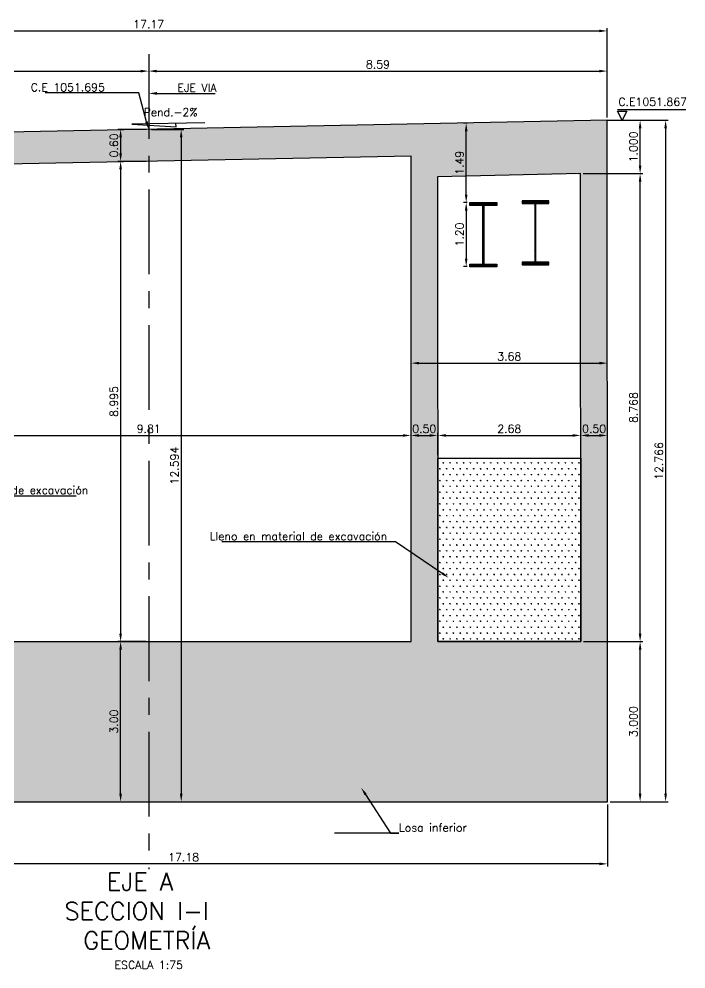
# Model space of a CAD drawing. Header units: metres. Extents: x 1080594 to 1081411, y 976871 to 977162.
# Drawn here: x 1080788.73 to 1080801.22, y 977059.23 to 977077.03 of the extents above; entities that cross this region are included whole.
import ezdxf
from ezdxf import colors
from ezdxf.entities.mleader import LeaderData, LeaderLine
from ezdxf.math import Vec2, Vec3

# ---------------------------------------------------------------- set-up
doc = ezdxf.new("R2010")
doc.units = ezdxf.units.M
doc.header["$LTSCALE"] = 25.4
doc.linetypes.add('CENTER', pattern=[2, 1.25, -0.25, 0.25, -0.25])
for name, color, linetype in [('CONTRAPESO', 3, 'Continuous'), ('DIMCONTRAPESO', 1, 'Continuous'), ('EJE VIA', 10, 'CENTER'), ('PERFIL MET', 37, 'Continuous'), ('REGL175', 7, 'Continuous'), ('SOLIDOS', 9, 'Continuous')]:
    doc.layers.add(name, color=color, linetype=linetype)
for name, color, linetype, lineweight in [('COTA', 1, 'Continuous', 30), ('COTACIM', 20, 'Continuous', 5), ('SOLIDOREFCONT', 254, 'Continuous', 5)]:
    doc.layers.add(name, color=color, linetype=linetype, lineweight=lineweight)
doc.styles.add('romans', font='romans.shx')
doc.dimstyles.new('Copy 75', dxfattribs={"dimtxt": 0.15, "dimasz": 0.15, "dimexe": 0.05, "dimexo": 0.05, "dimgap": 0.05, "dimtad": 1, "dimzin": 0, "dimdsep": 46, "dimtxsty": 'romans', "dimcen": 0.002, "dimclrd": 1, "dimclre": 1, "dimclrt": 3, "dimadec": 4, "dimazin": 0, "dimtfac": 1, "dimtofl": 0, "dimtmove": 1, "dimatfit": 3, "dimfxl": 1, "dimtolj": 1, "dimtzin": 0, "dimarcsym": 1})

# ---------------------------------------------------------------- blocks, each defined once
blk = doc.blocks.new('*D1014')
at = {"layer": 'COTA', "color": 1, "lineweight": -2, "transparency": 16777216}
for p, q in [((1080791.109888687, 977074.9603397684), (1080790.584411121, 977074.9603397684)), ((1080790.634411121, 977074.8103397684), (1080790.634411121, 977074.5120039489)), ((1080791.109890541, 977074.3620039489), (1080790.584411121, 977074.3620039489))]:
    blk.add_line(p, q, dxfattribs=at)
at = {"layer": 'COTA', "color": 1, "transparency": 16777216}
for points in [[(1080790.609411122, 977074.8103397684), (1080790.659411121, 977074.8103397684), (1080790.634411121, 977074.9603397684)], [(1080790.609411122, 977074.5120039489), (1080790.659411121, 977074.5120039489), (1080790.634411121, 977074.3620039489)]]:
    blk.add_solid(points, dxfattribs=at)
at = {"layer": 'Defpoints', "color": 0, "transparency": 16777216}
for p in [(1080791.159888687, 977074.9603397684), (1080790.634411121, 977074.3620039489), (1080791.159890541, 977074.3620039489)]:
    blk.add_point(p, dxfattribs=at)
at = {"layer": 'COTA', "color": 3, "transparency": 16777216, "insert": (1080790.509411121, 977074.6611718587), "char_height": 0.15, "attachment_point": 5, "rotation": 90, "style": 'romans'}
blk.add_mtext('\\A1;0.60', dxfattribs=at)
blk = doc.blocks.new('*D569')
at = {"layer": 'COTA', "color": 1, "lineweight": -2, "transparency": 16777216}
for p, q in [((1080782.573345158, 977074.8403397719), (1080782.573345158, 977076.8566790834)), ((1080782.723345158, 977076.8066790834), (1080799.596435925, 977076.8066790834)), ((1080799.746435924, 977075.1838015871), (1080799.746435924, 977076.8566790834))]:
    blk.add_line(p, q, dxfattribs=at)
at = {"layer": 'COTA', "color": 1, "transparency": 16777216}
for points in [[(1080782.723345158, 977076.8316790834), (1080782.723345158, 977076.7816790834), (1080782.573345158, 977076.8066790834)], [(1080799.596435925, 977076.8316790834), (1080799.596435925, 977076.7816790834), (1080799.746435924, 977076.8066790834)]]:
    blk.add_solid(points, dxfattribs=at)
at = {"layer": 'Defpoints', "color": 0, "transparency": 16777216}
for p in [(1080799.746435924, 977076.8066790834), (1080799.746435924, 977075.133801587), (1080782.573345158, 977074.7903397719)]:
    blk.add_point(p, dxfattribs=at)
at = {"layer": 'COTA', "color": 3, "transparency": 16777216, "insert": (1080791.159890541, 977076.9316790834), "char_height": 0.15, "attachment_point": 5, "style": 'romans'}
blk.add_mtext('\\A1;17.17', dxfattribs=at)
blk = doc.blocks.new('*D575')
at = {"layer": 'COTA', "color": 1, "lineweight": -2, "transparency": 16777216}
for p, q in [((1080786.2500225, 977069.1772398548), (1080786.2500225, 977069.1771155711)), ((1080786.400022499, 977069.2271155711), (1080795.919999164, 977069.2271155711))]:
    blk.add_line(p, q, dxfattribs=at)
at = {"layer": 'COTA', "color": 1, "transparency": 16777216}
for points in [[(1080786.400022499, 977069.2521155712), (1080786.400022499, 977069.2021155711), (1080786.2500225, 977069.2271155711)], [(1080795.919999164, 977069.2521155712), (1080795.919999164, 977069.2021155711), (1080796.069999164, 977069.2271155711)]]:
    blk.add_solid(points, dxfattribs=at)
at = {"layer": 'Defpoints', "color": 0, "transparency": 16777216}
for p in [(1080786.2500225, 977069.2272398549), (1080796.069999164, 977069.2271155711), (1080796.069999164, 977069.2271155711)]:
    blk.add_point(p, dxfattribs=at)
at = {"layer": 'COTA', "color": 3, "transparency": 16777216, "insert": (1080791.160010832, 977069.3521155711), "char_height": 0.15, "attachment_point": 5, "style": 'romans'}
blk.add_mtext('\\A1;9.81', dxfattribs=at)
blk = doc.blocks.new('*D576')
at = {"layer": 'COTA', "color": 1, "lineweight": -2, "transparency": 16777216}
blk.add_line((1080796.219999164, 977069.2271155711), (1080796.420020978, 977069.2271155711), dxfattribs=at)
at = {"layer": 'COTA', "color": 1, "transparency": 16777216}
for points in [[(1080796.219999164, 977069.2521155712), (1080796.219999164, 977069.2021155711), (1080796.069999164, 977069.2271155711)], [(1080796.420020978, 977069.2521155712), (1080796.420020978, 977069.2021155711), (1080796.570020978, 977069.2271155711)]]:
    blk.add_solid(points, dxfattribs=at)
at = {"layer": 'Defpoints', "color": 0, "transparency": 16777216}
for p in [(1080796.069999164, 977069.2271155711), (1080796.570020978, 977069.2271155711), (1080796.570020978, 977069.2271155711)]:
    blk.add_point(p, dxfattribs=at)
at = {"layer": 'COTA', "color": 3, "transparency": 16777216, "insert": (1080796.320010071, 977069.3521155711), "char_height": 0.15, "attachment_point": 5, "style": 'romans'}
blk.add_mtext('\\A1;0.50', dxfattribs=at)
blk = doc.blocks.new('*D577')
at = {"layer": 'COTA', "color": 1, "lineweight": -2, "transparency": 16777216}
for p, q in [((1080796.574342303, 977068.8562600595), (1080796.574342303, 977069.2778357918)), ((1080796.724342303, 977069.2278357918), (1080799.100572656, 977069.2278357918))]:
    blk.add_line(p, q, dxfattribs=at)
at = {"layer": 'COTA', "color": 1, "transparency": 16777216}
for points in [[(1080796.724342303, 977069.2528357918), (1080796.724342303, 977069.2028357917), (1080796.574342303, 977069.2278357918)], [(1080799.100572656, 977069.2528357918), (1080799.100572656, 977069.2028357917), (1080799.250572656, 977069.2278357918)]]:
    blk.add_solid(points, dxfattribs=at)
at = {"layer": 'Defpoints', "color": 0, "transparency": 16777216}
for p in [(1080799.250572656, 977069.2278357918), (1080799.250572656, 977069.2278357918), (1080796.574342303, 977068.8062600595)]:
    blk.add_point(p, dxfattribs=at)
at = {"layer": 'COTA', "color": 3, "transparency": 16777216, "insert": (1080797.912457479, 977069.3528357918), "char_height": 0.15, "attachment_point": 5, "style": 'romans'}
blk.add_mtext('\\A1;2.68', dxfattribs=at)
blk = doc.blocks.new('*D578')
at = {"layer": 'COTA', "color": 1, "lineweight": -2, "transparency": 16777216}
for p, q in [((1080799.250572656, 977068.8565059992), (1080799.250572656, 977069.2778357918)), ((1080799.400572655, 977069.2278357918), (1080799.598053686, 977069.2278357918))]:
    blk.add_line(p, q, dxfattribs=at)
at = {"layer": 'COTA', "color": 1, "transparency": 16777216}
for points in [[(1080799.400572655, 977069.2528357918), (1080799.400572655, 977069.2028357917), (1080799.250572656, 977069.2278357918)], [(1080799.598053686, 977069.2528357918), (1080799.598053686, 977069.2028357917), (1080799.748053686, 977069.2278357918)]]:
    blk.add_solid(points, dxfattribs=at)
at = {"layer": 'Defpoints', "color": 0, "transparency": 16777216}
for p in [(1080799.748053686, 977069.2278357918), (1080799.748053686, 977069.2278357918), (1080799.250572656, 977068.8065059992)]:
    blk.add_point(p, dxfattribs=at)
at = {"layer": 'COTA', "color": 3, "transparency": 16777216, "insert": (1080799.500583563, 977069.3528357918), "char_height": 0.15, "attachment_point": 5, "style": 'romans'}
blk.add_mtext('\\A1;0.50', dxfattribs=at)
blk = doc.blocks.new('*D1015')
at = {"layer": 'COTA', "color": 1, "lineweight": -2, "transparency": 16777216}
for p, q in [((1080782.569888686, 977062.3163397685), (1080782.569888686, 977061.1509218523)), ((1080799.749888686, 977062.3163397685), (1080799.749888686, 977061.1509218523)), ((1080799.599888686, 977061.2009218524), (1080782.719888686, 977061.2009218524))]:
    blk.add_line(p, q, dxfattribs=at)
at = {"layer": 'COTA', "color": 1, "transparency": 16777216}
for points in [[(1080782.719888686, 977061.2259218524), (1080782.719888686, 977061.1759218524), (1080782.569888686, 977061.2009218524)], [(1080799.599888686, 977061.2259218524), (1080799.599888686, 977061.1759218524), (1080799.749888686, 977061.2009218524)]]:
    blk.add_solid(points, dxfattribs=at)
at = {"layer": 'Defpoints', "color": 0, "transparency": 16777216}
for p in [(1080782.569888686, 977062.3663397685), (1080799.749888686, 977062.3663397685), (1080782.569888686, 977061.2009218524)]:
    blk.add_point(p, dxfattribs=at)
at = {"layer": 'COTA', "color": 3, "transparency": 16777216, "insert": (1080791.814786171, 977061.3259218524), "char_height": 0.15, "attachment_point": 5, "style": 'romans'}
blk.add_mtext('\\A1;17.18', dxfattribs=at)
blk = doc.blocks.new('*D601')
at = {"layer": 'Defpoints', "color": 0, "transparency": 16777216}
for p in [(1080791.159890541, 977076.0540678131), (1080791.159890541, 977076.0540678131), (1080782.573345158, 977074.7903397719)]:
    blk.add_point(p, dxfattribs=at)
at = {"layer": 'DIMCONTRAPESO', "color": 1, "lineweight": -2, "transparency": 16777216}
for p, q in [((1080782.573345158, 977074.8403397719), (1080782.573345158, 977076.1040678131)), ((1080782.723345158, 977076.0540678131), (1080791.009890541, 977076.0540678131))]:
    blk.add_line(p, q, dxfattribs=at)
at = {"layer": 'DIMCONTRAPESO', "color": 1, "transparency": 16777216}
for points in [[(1080782.723345158, 977076.0790678131), (1080782.723345158, 977076.0290678131), (1080782.573345158, 977076.0540678131)], [(1080791.009890541, 977076.0790678131), (1080791.009890541, 977076.0290678131), (1080791.159890541, 977076.0540678131)]]:
    blk.add_solid(points, dxfattribs=at)
at = {"layer": 'DIMCONTRAPESO', "color": 3, "transparency": 16777216, "insert": (1080786.86661785, 977076.1790678131), "char_height": 0.15, "attachment_point": 5, "style": 'romans'}
blk.add_mtext('\\A1;8.59', dxfattribs=at)
blk = doc.blocks.new('*D602')
at = {"layer": 'Defpoints', "color": 0, "transparency": 16777216}
for p in [(1080791.159890541, 977076.0540678131), (1080799.746435924, 977076.0540678131), (1080799.746435924, 977075.133801587)]:
    blk.add_point(p, dxfattribs=at)
at = {"layer": 'DIMCONTRAPESO', "color": 1, "lineweight": -2, "transparency": 16777216}
for p, q in [((1080799.746435924, 977075.1838015871), (1080799.746435924, 977076.1040678131)), ((1080791.309890541, 977076.0540678131), (1080799.596435925, 977076.0540678131))]:
    blk.add_line(p, q, dxfattribs=at)
at = {"layer": 'DIMCONTRAPESO', "color": 1, "transparency": 16777216}
for points in [[(1080791.309890541, 977076.0790678131), (1080791.309890541, 977076.0290678131), (1080791.159890541, 977076.0540678131)], [(1080799.596435925, 977076.0790678131), (1080799.596435925, 977076.0290678131), (1080799.746435924, 977076.0540678131)]]:
    blk.add_solid(points, dxfattribs=at)
at = {"layer": 'DIMCONTRAPESO', "color": 3, "transparency": 16777216, "insert": (1080795.453163233, 977076.1790678131), "char_height": 0.15, "attachment_point": 5, "style": 'romans'}
blk.add_mtext('\\A1;8.59', dxfattribs=at)
blk = doc.blocks.new('*D624')
at = {"layer": 'Defpoints', "color": 0, "transparency": 16777216}
for p in [(1080796.073258213, 977070.5799661406), (1080799.749811167, 977070.5826604671), (1080799.749811167, 977070.5826604671)]:
    blk.add_point(p, dxfattribs=at)
at = {"layer": 'DIMCONTRAPESO', "color": 1, "lineweight": -2, "transparency": 16777216}
for p, q in [((1080796.073258213, 977070.6299661406), (1080796.073258213, 977070.6326604672)), ((1080796.223258212, 977070.5826604671), (1080799.599811167, 977070.5826604671))]:
    blk.add_line(p, q, dxfattribs=at)
at = {"layer": 'DIMCONTRAPESO', "color": 1, "transparency": 16777216}
for points in [[(1080796.223258212, 977070.6076604672), (1080796.223258212, 977070.5576604671), (1080796.073258213, 977070.5826604671)], [(1080799.599811167, 977070.6076604672), (1080799.599811167, 977070.5576604671), (1080799.749811167, 977070.5826604671)]]:
    blk.add_solid(points, dxfattribs=at)
at = {"layer": 'DIMCONTRAPESO', "color": 3, "transparency": 16777216, "insert": (1080797.91153469, 977070.7076604671), "char_height": 0.15, "attachment_point": 5, "style": 'romans'}
blk.add_mtext('\\A1;3.68', dxfattribs=at)
blk = doc.blocks.new('*D809')
at = {"layer": 'COTA', "color": 1, "lineweight": -2, "transparency": 16777216}
for p, q in [((1080797.125832505, 977073.5914114541), (1080797.055352762, 977073.5914114541)), ((1080797.105352762, 977073.4414114541), (1080797.105352762, 977072.5413078222)), ((1080797.125832505, 977072.3913078222), (1080797.055352762, 977072.3913078222))]:
    blk.add_line(p, q, dxfattribs=at)
at = {"layer": 'COTA', "color": 1, "transparency": 16777216}
for points in [[(1080797.080352762, 977073.4414114541), (1080797.130352762, 977073.4414114541), (1080797.105352762, 977073.5914114541)], [(1080797.080352762, 977072.5413078222), (1080797.130352762, 977072.5413078222), (1080797.105352762, 977072.3913078222)]]:
    blk.add_solid(points, dxfattribs=at)
at = {"layer": 'Defpoints', "color": 0, "transparency": 16777216}
for p in [(1080797.175832505, 977073.5914114541), (1080797.105352762, 977072.3913078222), (1080797.175832505, 977072.3913078222)]:
    blk.add_point(p, dxfattribs=at)
at = {"layer": 'COTA', "color": 3, "transparency": 16777216, "insert": (1080796.980352762, 977072.9913596383), "char_height": 0.15, "attachment_point": 5, "rotation": 90, "style": 'romans'}
blk.add_mtext('\\A1;1.20', dxfattribs=at)
blk = doc.blocks.new('*D810')
at = {"layer": 'COTA', "color": 1, "lineweight": -2, "transparency": 16777216}
for p, q in [((1080797.125832505, 977075.0776768309), (1080797.055352762, 977075.0776768309)), ((1080797.105352762, 977073.7414114542), (1080797.105352762, 977074.9276768309)), ((1080797.125832505, 977073.5914114541), (1080797.055352762, 977073.5914114541))]:
    blk.add_line(p, q, dxfattribs=at)
at = {"layer": 'COTA', "color": 1, "transparency": 16777216}
for points in [[(1080797.080352762, 977074.9276768309), (1080797.130352762, 977074.9276768309), (1080797.105352762, 977075.0776768309)], [(1080797.080352762, 977073.7414114542), (1080797.130352762, 977073.7414114542), (1080797.105352762, 977073.5914114541)]]:
    blk.add_solid(points, dxfattribs=at)
at = {"layer": 'Defpoints', "color": 0, "transparency": 16777216}
for p in [(1080797.105352762, 977075.0776768309), (1080797.175832505, 977075.0776768309), (1080797.175832505, 977073.5914114541)]:
    blk.add_point(p, dxfattribs=at)
at = {"layer": 'COTA', "color": 3, "transparency": 16777216, "insert": (1080796.980352762, 977074.3345441426), "char_height": 0.15, "attachment_point": 5, "rotation": 90, "style": 'romans'}
blk.add_mtext('\\A1;1.49', dxfattribs=at)
blk = doc.blocks.new('*D1077')
at = {"layer": 'Defpoints', "color": 0, "transparency": 16777216}
for p in [(1080790.634432967, 977065.3660706795), (1080790.634432967, 977065.3660706795), (1080790.634432967, 977062.3663397685)]:
    blk.add_point(p, dxfattribs=at)
at = {"layer": 'DIMCONTRAPESO', "color": 1, "lineweight": -2, "transparency": 16777216}
blk.add_line((1080790.634432967, 977062.5163397685), (1080790.634432967, 977065.2160706795), dxfattribs=at)
at = {"layer": 'DIMCONTRAPESO', "color": 1, "transparency": 16777216}
for points in [[(1080790.609432967, 977065.2160706795), (1080790.659432967, 977065.2160706795), (1080790.634432967, 977065.3660706795)], [(1080790.609432967, 977062.5163397685), (1080790.659432967, 977062.5163397685), (1080790.634432967, 977062.3663397685)]]:
    blk.add_solid(points, dxfattribs=at)
at = {"layer": 'DIMCONTRAPESO', "color": 3, "transparency": 16777216, "insert": (1080790.509432967, 977063.8662052242), "char_height": 0.15, "attachment_point": 5, "rotation": 90, "style": 'romans'}
blk.add_mtext('\\A1;3.00', dxfattribs=at)
blk = doc.blocks.new('*D874')
at = {"layer": 'COTA', "color": 1, "lineweight": -2, "transparency": 16777216}
for p, q in [((1080791.109890541, 977074.3609506915), (1080790.584432967, 977074.3609506915)), ((1080790.634432967, 977074.2109506915), (1080790.634432967, 977065.5160706795)), ((1080791.109890541, 977065.3660706795), (1080790.584432967, 977065.3660706795))]:
    blk.add_line(p, q, dxfattribs=at)
at = {"layer": 'COTA', "color": 1, "transparency": 16777216}
for points in [[(1080790.609432967, 977074.2109506915), (1080790.659432967, 977074.2109506915), (1080790.634432967, 977074.3609506915)], [(1080790.609432967, 977065.5160706795), (1080790.659432967, 977065.5160706795), (1080790.634432967, 977065.3660706795)]]:
    blk.add_solid(points, dxfattribs=at)
at = {"layer": 'Defpoints', "color": 0, "transparency": 16777216}
for p in [(1080791.159890541, 977074.3609506915), (1080790.634432967, 977065.3660706795), (1080791.159890541, 977065.3660706795)]:
    blk.add_point(p, dxfattribs=at)
at = {"layer": 'COTA', "color": 3, "transparency": 16777216, "insert": (1080790.509432967, 977069.8635106856), "char_height": 0.15, "attachment_point": 5, "rotation": 90, "style": 'romans'}
blk.add_mtext('\\A1;8.995', dxfattribs=at)
blk = doc.blocks.new('*D948')
at = {"layer": 'COTA', "color": 1, "lineweight": -2, "transparency": 16777216}
for p, q in [((1080791.209888686, 977074.9603397684), (1080791.818955594, 977074.9603397684)), ((1080791.768955594, 977074.8103397684), (1080791.768955594, 977062.5163397685)), ((1080791.209888686, 977062.3663397685), (1080791.818955594, 977062.3663397685))]:
    blk.add_line(p, q, dxfattribs=at)
at = {"layer": 'COTA', "color": 1, "transparency": 16777216}
for points in [[(1080791.743955594, 977074.8103397684), (1080791.793955594, 977074.8103397684), (1080791.768955594, 977074.9603397684)], [(1080791.743955594, 977062.5163397685), (1080791.793955594, 977062.5163397685), (1080791.768955594, 977062.3663397685)]]:
    blk.add_solid(points, dxfattribs=at)
at = {"layer": 'Defpoints', "color": 0, "transparency": 16777216}
for p in [(1080791.159888686, 977074.9603397684), (1080791.159888686, 977062.3663397685), (1080791.768955594, 977062.3663397685)]:
    blk.add_point(p, dxfattribs=at)
at = {"layer": 'COTA', "color": 3, "transparency": 16777216, "insert": (1080791.643955593, 977068.6633397687), "char_height": 0.15, "attachment_point": 5, "rotation": 90, "style": 'romans'}
blk.add_mtext('\\A1;12.594', dxfattribs=at)
blk = doc.blocks.new('*D1093')
at = {"layer": 'COTA', "color": 1, "lineweight": -2, "transparency": 16777216}
for p, q in [((1080799.79645406, 977075.1320710758), (1080800.888922889, 977075.1320710758)), ((1080800.838922889, 977074.9820710758), (1080800.838922889, 977062.5163397685)), ((1080799.799888686, 977062.3663397685), (1080800.888922889, 977062.3663397685))]:
    blk.add_line(p, q, dxfattribs=at)
at = {"layer": 'COTA', "color": 1, "transparency": 16777216}
for points in [[(1080800.81392289, 977074.9820710758), (1080800.863922889, 977074.9820710758), (1080800.838922889, 977075.1320710758)], [(1080800.81392289, 977062.5163397685), (1080800.863922889, 977062.5163397685), (1080800.838922889, 977062.3663397685)]]:
    blk.add_solid(points, dxfattribs=at)
at = {"layer": 'Defpoints', "color": 0, "transparency": 16777216}
for p in [(1080799.74645406, 977075.1320710758), (1080799.749888686, 977062.3663397685), (1080800.838922889, 977062.3663397685)]:
    blk.add_point(p, dxfattribs=at)
at = {"layer": 'COTA', "color": 3, "transparency": 16777216, "insert": (1080800.713922889, 977068.7492054222), "char_height": 0.15, "attachment_point": 5, "rotation": 90, "style": 'romans'}
blk.add_mtext('\\A1;12.766', dxfattribs=at)
blk = doc.blocks.new('*D1094')
at = {"layer": 'COTA', "color": 1, "lineweight": -2, "transparency": 16777216}
for p, q in [((1080799.303292583, 977065.3660706795), (1080800.41143054, 977065.3660706795)), ((1080800.36143054, 977062.5163397685), (1080800.36143054, 977065.2160706795)), ((1080799.799888686, 977062.3663397685), (1080800.41143054, 977062.3663397685))]:
    blk.add_line(p, q, dxfattribs=at)
at = {"layer": 'COTA', "color": 1, "transparency": 16777216}
for points in [[(1080800.33643054, 977065.2160706795), (1080800.38643054, 977065.2160706795), (1080800.36143054, 977065.3660706795)], [(1080800.33643054, 977062.5163397685), (1080800.38643054, 977062.5163397685), (1080800.36143054, 977062.3663397685)]]:
    blk.add_solid(points, dxfattribs=at)
at = {"layer": 'Defpoints', "color": 0, "transparency": 16777216}
for p in [(1080799.253292583, 977065.3660706795), (1080800.36143054, 977065.3660706795), (1080799.749888686, 977062.3663397685)]:
    blk.add_point(p, dxfattribs=at)
at = {"layer": 'COTA', "color": 3, "transparency": 16777216, "insert": (1080800.23643054, 977063.8662052242), "char_height": 0.15, "attachment_point": 5, "rotation": 90, "style": 'romans'}
blk.add_mtext('\\A1;3.000', dxfattribs=at)
blk = doc.blocks.new('*D1095')
at = {"layer": 'COTA', "color": 1, "lineweight": -2, "transparency": 16777216}
for p, q in [((1080799.296732378, 977074.1336075362), (1080800.41143054, 977074.1336075362)), ((1080800.36143054, 977065.5160706795), (1080800.36143054, 977073.9836075362)), ((1080799.303292583, 977065.3660706795), (1080800.41143054, 977065.3660706795))]:
    blk.add_line(p, q, dxfattribs=at)
at = {"layer": 'COTA', "color": 1, "transparency": 16777216}
for points in [[(1080800.33643054, 977073.9836075362), (1080800.38643054, 977073.9836075362), (1080800.36143054, 977074.1336075362)], [(1080800.33643054, 977065.5160706795), (1080800.38643054, 977065.5160706795), (1080800.36143054, 977065.3660706795)]]:
    blk.add_solid(points, dxfattribs=at)
at = {"layer": 'Defpoints', "color": 0, "transparency": 16777216}
for p in [(1080799.246732378, 977074.1336075362), (1080800.36143054, 977074.1336075362), (1080799.253292583, 977065.3660706795)]:
    blk.add_point(p, dxfattribs=at)
at = {"layer": 'COTA', "color": 3, "transparency": 16777216, "insert": (1080800.23643054, 977069.749839108), "char_height": 0.15, "attachment_point": 5, "rotation": 90, "style": 'romans'}
blk.add_mtext('\\A1;8.768', dxfattribs=at)
blk = doc.blocks.new('*D1096')
at = {"layer": 'COTA', "color": 1, "lineweight": -2, "transparency": 16777216}
for p, q in [((1080799.79645284, 977075.133801587), (1080800.41143054, 977075.133801587)), ((1080800.36143054, 977074.2836075362), (1080800.36143054, 977074.983801587)), ((1080799.296732378, 977074.1336075362), (1080800.41143054, 977074.1336075362))]:
    blk.add_line(p, q, dxfattribs=at)
at = {"layer": 'COTA', "color": 1, "transparency": 16777216}
for points in [[(1080800.33643054, 977074.983801587), (1080800.38643054, 977074.983801587), (1080800.36143054, 977075.133801587)], [(1080800.33643054, 977074.2836075362), (1080800.38643054, 977074.2836075362), (1080800.36143054, 977074.1336075362)]]:
    blk.add_solid(points, dxfattribs=at)
at = {"layer": 'Defpoints', "color": 0, "transparency": 16777216}
for p in [(1080799.74645284, 977075.133801587), (1080800.36143054, 977075.133801587), (1080799.246732378, 977074.1336075362)]:
    blk.add_point(p, dxfattribs=at)
at = {"layer": 'COTA', "color": 3, "transparency": 16777216, "insert": (1080800.23643054, 977074.6337045617), "char_height": 0.15, "attachment_point": 5, "rotation": 90, "style": 'romans'}
blk.add_mtext('\\A1;1.000', dxfattribs=at)

msp = doc.modelspace()

# ---------------------------------------------------------------- hatches: boundary and pattern name
at = {"layer": 'PERFIL MET'}
h = msp.add_hatch(dxfattribs=at)
h.set_pattern_fill('ANSI31', color=256, scale=0.005)
h.set_pattern_definition([(45, (115.5674375426024, -52.25077911338303), (-0.01122532015133644, 0.01122532015133644), [])])
h.paths.add_polyline_path([(1080797.435357505, 977073.5382595037), (1080797.435357505, 977072.4398595036), (1080797.675832505, 977072.4398595036), (1080797.675832505, 977072.3890595037), (1080797.175832505, 977072.3890595037), (1080797.175832505, 977072.4398595036), (1080797.416307505, 977072.4398595036), (1080797.416307505, 977073.5382595037), (1080797.175832505, 977073.5382595037), (1080797.175832505, 977073.5890595036), (1080797.675832505, 977073.5890595036), (1080797.675832505, 977073.5382595037)])
h = msp.add_hatch(dxfattribs=at)
h.set_pattern_fill('ANSI31', color=256, scale=0.005)
h.set_pattern_definition([(45, (115.5674777799286, -52.21678087604232), (-0.01122532015133644, 0.01122532015133644), [])])
h.paths.add_polyline_path([(1080798.391359919, 977073.572257741), (1080798.391359919, 977072.473857741), (1080798.150884919, 977072.473857741), (1080798.150884919, 977072.423057741), (1080798.650884919, 977072.423057741), (1080798.650884919, 977072.473857741), (1080798.410409919, 977072.473857741), (1080798.410409919, 977073.572257741), (1080798.650884919, 977073.572257741), (1080798.650884919, 977073.623057741), (1080798.150884919, 977073.623057741), (1080798.150884919, 977073.572257741)])
at = {"layer": 'SOLIDOREFCONT', "true_color": 0x5b5b5b, "transparency": 33554546}
h = msp.add_hatch(dxfattribs=at)
h.set_pattern_fill('AR-CONC', color=251, scale=0.005)
h.set_pattern_definition([(49.99999999999999, (0, 0), (0.91092334498002, -0.07969542769451543), [0.09525, -1.04775]), (355, (0, 0), (-0.1762171071248467, 0.9552842261951757), [0.0762, -0.83820292085]), (100.4514447, (0.07591003505513072, -0.006641267449595034), (0.7347062354517664, 0.8755887595609755), [0.080950044, -0.8904512229999999]), (46.18420000000002, (0, 0.2539999999571592), (1.35539520446065, -0.2102116396636357), [0.1428749999999999, -1.571624999999999]), (96.63555760999995, (0.1129495000932366, 0.2364824999822304), (1.187020670257515, 1.237130622988608), [0.1214251157, -1.3356780408]), (351.1841511700001, (0, 0.2539999999571592), (1.187020670324885, 1.237130622927663), [0.11429983535, -1.2572986596]), (21, (0.1270000000949949, 0.190500000026077), (0.7580719563456624, -0.5113259909354381), [0.09525, -1.04775]), (326.0000000000001, (0.1270000000949949, 0.190500000026077), (0.3090101417382354, 0.9209398306115963), [0.0762, -0.8382]), (71.45144499999999, (0.1901726629585028, 0.1478895004838705), (1.067082096393581, 0.4096138444295262), [0.08095004400000001, -0.8904496879999999]), (37.50000000000001, (0, 0), (0.01544301625295908, 0.4227751943657655), [0, -0.82804, 0, -0.8509000000000001, 0, -0.8413750000000001]), (7.499999999999999, (0, 0), (0.3340983125515287, 0.5009028740905975), [0, -0.48514, 0, -0.80899, 0, -0.320675]), (327.5, (-0.2832100000232458, 0), (0.677952975834357, -0.02864371996336722), [0, -0.3175, 0, -0.9906, 0, -1.31445]), (317.5, (-0.4102099998854101, 0), (0.7406459069300902, 0.1271324551666652), [0, -0.41275, 0, -0.65786, 0, -0.93345])])
h.paths.add_polyline_path([(1080799.753345158, 977065.760339772), (1080799.746475906, 977075.1338023867), (1080782.573345158, 977074.7903397719), (1080782.573345158, 977065.760339772), (1080782.573345158, 977062.3570706795), (1080799.753345158, 977062.3570706795)])
h.paths.add_polyline_path([(1080796.573345131, 977065.3570706795), (1080796.567751396, 977074.0700279166), (1080799.246732378, 977074.1236075362), (1080799.250907619, 977068.8008079423), (1080799.252855914, 977068.800808142), (1080799.253292528, 977065.760339772), (1080799.253292583, 977065.760339772), (1080799.252137117, 977065.3572079701), (1080796.57450057, 977065.356933389), (1080796.573345131, 977065.3570706795), (1080799.253292501, 977065.3570706794), (1080799.252855914, 977068.800808142), (1080799.250907619, 977068.8008079423), (1080799.253292556, 977065.3570706794)], flags=16)
h.paths.add_polyline_path([(1080796.073261631, 977065.3570706795), (1080795.361984002, 977065.3570706795), (1080795.361984002, 977065.3660706795), (1080786.964706314, 977065.3660706795), (1080786.964706314, 977065.3570706795), (1080786.252610652, 977065.3570706795), (1080786.251876146, 977074.2637904036), (1080796.073230679, 977074.4602174943)], flags=16)
h.paths.add_polyline_path([(1080785.753292556, 977065.3570706794), (1080783.073345131, 977065.3570706795), (1080783.073271072, 977068.8005333612), (1080783.073149236, 977073.8001358734), (1080785.752130219, 977073.8537154931)], flags=16)
at = {"layer": 'SOLIDOS'}
h = msp.add_hatch(dxfattribs=at)
h.set_pattern_fill('SWAMP', color=252, scale=0.005)
h.set_pattern_definition([(0, (0, 0), (0.0635, 0.109985226181), [0.015875, -0.111125]), (90, (0.0079375, 0), (-0.06349999999999999, 0.109985226181), [0.0079375, -0.212032952362]), (90, (0.009921875, 0), (-0.06349999999999999, 0.109985226181), [0.006350000000000001, -0.213620452362]), (90, (0.005953125, 0), (-0.06349999999999999, 0.109985226181), [0.006350000000000001, -0.213620452362]), (59.99999999999999, (0.01190625, 0), (-0.06349999991372332, 0.1099852262308119), [0.00508, -0.12192]), (120, (0.00396875, 0), (-0.1269999999137233, 4.981188794772607e-11), [0.005079999999999999, -0.12192])])
h.paths.add_polyline_path([(1080799.250837083, 977068.8008078557), (1080796.575838991, 977068.8008055863), (1080796.575819797, 977065.3570780103), (1080799.25081789, 977065.3570633486)])

# ---------------------------------------------------------------- linework, layer by layer
at = {"layer": 'CONTRAPESO'}
for points in [[(1080799.74645406, 977075.1320710758), (1080782.573323313, 977074.788608461), (1080782.573345158, 977065.3660706795), (1080782.573345158, 977065.3660706795), (1080782.569888686, 977062.3663397685), (1080799.749888686, 977062.3663397685), (1080799.753345158, 977065.3660706795), (1080799.753345158, 977065.3660706795)], [(1080796.573271072, 977068.8005333612), (1080799.252855914, 977068.800808142), (1080799.253292528, 977065.3660706795), (1080796.573345158, 977065.3660706796)]]:
    msp.add_lwpolyline(points, close=True, dxfattribs=at)
for points in [[(1080795.361984002, 977065.3660706795), (1080795.361984002, 977065.3660706795), (1080796.073261631, 977065.3660706795), (1080796.073230679, 977074.4602174943), (1080786.251876146, 977074.2637904036), (1080786.252610652, 977065.3660706795), (1080786.964706314, 977065.3660706795), (1080786.961249842, 977065.3660706795), (1080795.35852753, 977065.3660706795)], [(1080799.253292583, 977065.3660706795), (1080799.246732378, 977074.1336075362), (1080796.567751396, 977074.0700279166), (1080796.573345158, 977065.3660706796), (1080799.253292583, 977065.3660706795), (1080799.253292583, 977065.3660706795)]]:
    msp.add_lwpolyline(points, dxfattribs=at)
at = {"layer": 'COTA', "color": 2}
for points in [[(1080799.939135865, 977075.3324909661), (1080801.220097674, 977075.3324909661)], [(1080799.746435924, 977075.133801587), (1080800.129357595, 977075.133801587)]]:
    msp.add_lwpolyline(points, dxfattribs=at)
msp.add_lwpolyline([(1080799.939135865, 977075.3012139485), (1080800.111234937, 977075.3012139485), (1080800.025185401, 977075.1338023867), (1080800.025185401, 977075.1338023867)], close=True, dxfattribs=at)
at = {"layer": 'COTA'}
msp.add_lwpolyline([(1080792.208852239, 977075.0851985024), (1080790.847462743, 977075.0579074838), (1080791.672028951, 977075.0096826126), (1080791.670731375, 977075.0744110924)], dxfattribs=at)
at = {"layer": 'EJE VIA', "ltscale": 0.05}
msp.add_lwpolyline([(1080791.159890541, 977076.3738481322), (1080791.159890541, 977061.103350937)], dxfattribs=at)
at = {"layer": 'PERFIL MET'}
for points in [[(1080797.435357505, 977073.5382595037), (1080797.435357505, 977072.4398595036), (1080797.675832505, 977072.4398595036), (1080797.675832505, 977072.3890595037), (1080797.175832505, 977072.3890595037), (1080797.175832505, 977072.4398595036), (1080797.416307505, 977072.4398595036), (1080797.416307505, 977073.5382595037), (1080797.175832505, 977073.5382595037), (1080797.175832505, 977073.5890595036), (1080797.675832505, 977073.5890595036), (1080797.675832505, 977073.5382595037)], [(1080798.391359919, 977073.572257741), (1080798.391359919, 977072.473857741), (1080798.150884919, 977072.473857741), (1080798.150884919, 977072.423057741), (1080798.650884919, 977072.423057741), (1080798.650884919, 977072.473857741), (1080798.410409919, 977072.473857741), (1080798.410409919, 977073.572257741), (1080798.650884919, 977073.572257741), (1080798.650884919, 977073.623057741), (1080798.150884919, 977073.623057741), (1080798.150884919, 977073.572257741)]]:
    msp.add_lwpolyline(points, close=True, dxfattribs=at)

# ---------------------------------------------------------------- texts
at = {"layer": 'COTA', "color": 3, "insert": (1080799.954109313, 977075.5530738058), "char_height": 0.15, "attachment_point": 1, "style": 'romans'}
msp.add_mtext('C.E1051.867', dxfattribs=at)
at = {"layer": 'COTA', "color": 3, "insert": (1080792.07547365, 977075.3585890591), "char_height": 0.15, "attachment_point": 3, "rotation": 359.9979362755683, "style": 'romans'}
msp.add_mtext('Pend.-2%', dxfattribs=at)
at = {"layer": 'REGL175', "insert": (1080783.154438136, 977061.0316759341), "char_height": 0.33, "width": 14.49150362575892, "attachment_point": 1, "style": 'romans'}
msp.add_mtext('\\pi7.223;{\\C0;EJE A\\P\\pi6.4294;SECCION I-I \\P\\pi6.7822;GEOMETRÍA\\P\\pi7.3672;\\H0.45455x;\\C3;ESCALA 1:75}', dxfattribs=at)

# ---------------------------------------------------------------- dimensions: what is measured, and where the dimension line sits
at = {"layer": 'COTA', "color": 4}
dim = msp.add_linear_dim(base=(1080799.746435924, 977076.8066790834), p1=(1080782.573345158, 977074.7903397719), p2=(1080799.746435924, 977075.133801587), dimstyle='Copy 75', dxfattribs=at)
dim.commit()
dim.dimension.update_dxf_attribs({"geometry": '*D569', "text_midpoint": (1080791.159890541, 977076.9316790834)})
at = {"layer": 'COTA', "color": 2}
for base, p2, picture, middle in [((1080797.105352762, 977075.0776768309), (1080797.175832505, 977075.0776768309), '*D810', (1080796.980352762, 977074.3345441426)), ((1080797.105352762, 977072.3913078222), (1080797.175832505, 977072.3913078222), '*D809', (1080796.980352762, 977072.9913596383))]:
    dim = msp.add_linear_dim(base=base, p1=(1080797.175832505, 977073.5914114541), p2=p2, angle=90, dimstyle='Copy 75', dxfattribs=at)
    dim.commit()
    dim.dimension.update_dxf_attribs({"geometry": picture, "text_midpoint": middle})
for base, p1, p2, picture, middle in [((1080800.36143054, 977075.133801587), (1080799.246732378, 977074.1336075362), (1080799.74645284, 977075.133801587), '*D1096', (1080800.23643054, 977074.6337045617)), ((1080800.838922889, 977062.3663397685), (1080799.74645406, 977075.1320710758), (1080799.749888686, 977062.3663397685), '*D1093', (1080800.713922889, 977068.7492054222)), ((1080791.768955594, 977062.3663397685), (1080791.159888686, 977074.9603397684), (1080791.159888686, 977062.3663397685), '*D948', (1080791.643955593, 977068.6633397687)), ((1080790.634432967, 977065.3660706795), (1080791.159890541, 977074.3609506915), (1080791.159890541, 977065.3660706795), '*D874', (1080790.509432967, 977069.8635106856)), ((1080800.36143054, 977074.1336075362), (1080799.253292583, 977065.3660706795), (1080799.246732378, 977074.1336075362), '*D1095', (1080800.23643054, 977069.749839108)), ((1080800.36143054, 977065.3660706795), (1080799.749888686, 977062.3663397685), (1080799.253292583, 977065.3660706795), '*D1094', (1080800.23643054, 977063.8662052242))]:
    dim = msp.add_linear_dim(base=base, p1=p1, p2=p2, angle=90, dimstyle='Copy 75', override={"dimdec": 3}, dxfattribs=at)
    dim.commit()
    dim.dimension.update_dxf_attribs({"geometry": picture, "text_midpoint": middle})
at = {"layer": 'COTA', "color": 4}
dim = msp.add_linear_dim(base=(1080790.634411121, 977074.3620039489), p1=(1080791.159888687, 977074.9603397684), p2=(1080791.159890541, 977074.3620039489), angle=90, dimstyle='Copy 75', dxfattribs=at)
dim.commit()
dim.dimension.update_dxf_attribs({"geometry": '*D1014', "text_midpoint": (1080790.634411121, 977074.6611718587), "dimtype": 160})
at = {"layer": 'COTA'}
dim = msp.add_linear_dim(base=(1080796.069999164, 977069.2271155711), p1=(1080786.2500225, 977069.2272398549), p2=(1080796.069999164, 977069.2271155711), text='9.81', dimstyle='Copy 75', dxfattribs=at)
dim.commit()
dim.dimension.update_dxf_attribs({"geometry": '*D575', "text_midpoint": (1080791.160010832, 977069.2271155711), "dimtype": 160})
for base, p1, p2, picture, middle in [((1080796.570020978, 977069.2271155711), (1080796.069999164, 977069.2271155711), (1080796.570020978, 977069.2271155711), '*D576', (1080796.320010071, 977069.2271155711)), ((1080799.250572656, 977069.2278357918), (1080796.574342303, 977068.8062600595), (1080799.250572656, 977069.2278357918), '*D577', (1080797.912457479, 977069.2278357918)), ((1080799.748053686, 977069.2278357918), (1080799.250572656, 977068.8065059992), (1080799.748053686, 977069.2278357918), '*D578', (1080799.500583563, 977069.2278357918))]:
    dim = msp.add_linear_dim(base=base, p1=p1, p2=p2, dimstyle='Copy 75', dxfattribs=at)
    dim.commit()
    dim.dimension.update_dxf_attribs({"geometry": picture, "text_midpoint": middle, "dimtype": 160})
at = {"layer": 'COTA', "color": 4}
dim = msp.add_linear_dim(base=(1080782.569888686, 977061.2009218524), p1=(1080799.749888686, 977062.3663397685), p2=(1080782.569888686, 977062.3663397685), dimstyle='Copy 75', dxfattribs=at)
dim.commit()
dim.dimension.update_dxf_attribs({"geometry": '*D1015', "text_midpoint": (1080791.814786171, 977061.2009218524), "dimtype": 160})
at = {"layer": 'DIMCONTRAPESO', "color": 2}
for base, p1, p2, picture, middle in [((1080791.159890541, 977076.0540678131), (1080782.573345158, 977074.7903397719), (1080791.159890541, 977076.0540678131), '*D601', (1080786.86661785, 977076.1790678131)), ((1080799.746435924, 977076.0540678131), (1080791.159890541, 977076.0540678131), (1080799.746435924, 977075.133801587), '*D602', (1080795.453163233, 977076.1790678131)), ((1080799.749811167, 977070.5826604671), (1080796.073258213, 977070.5799661406), (1080799.749811167, 977070.5826604671), '*D624', (1080797.91153469, 977070.7076604671))]:
    dim = msp.add_linear_dim(base=base, p1=p1, p2=p2, dimstyle='Copy 75', dxfattribs=at)
    dim.commit()
    dim.dimension.update_dxf_attribs({"geometry": picture, "text_midpoint": middle})
dim = msp.add_linear_dim(base=(1080790.634432967, 977065.3660706795), p1=(1080790.634432967, 977062.3663397685), p2=(1080790.634432967, 977065.3660706795), angle=90, dimstyle='Copy 75', dxfattribs=at)
dim.commit()
dim.dimension.update_dxf_attribs({"geometry": '*D1077', "text_midpoint": (1080790.509432967, 977063.8662052242)})

# ---------------------------------------------------------------- leaders
at = {"layer": 'COTA'}
ml = msp.add_multileader_mtext('Standard', dxfattribs=at)
ml.set_content('C.E 1051.695 ', color=3, style='romans')
ml.set_leader_properties(color=256)
ml.build(insert=Vec2(0, 0))
ml.multileader.update_dxf_attribs({"text_left_attachment_type": 6, "text_right_attachment_type": 6, "dogleg_length": 0.4881237929222352, "arrow_head_size": 0.15})
ctx = ml.context
ctx.base_point, ctx.char_height, ctx.arrow_head_size, ctx.landing_gap_size, ctx.plane_origin = Vec3(1080788.951205586, 977075.6440707684), 0.15, 0.15, 0, Vec3(1080791.16388645, 977075.1261556217)
ctx.left_attachment, ctx.right_attachment = 6, 6
notes = []
notes.append((ctx, [(1, (1, 1, 0), (1080790.975043665, 977075.6440707684), (-1, 0), 0.4881237929222352, [(0, [(1080791.159888686, 977074.9603397684)], 0, [])])]))
ctx.mtext.insert, ctx.mtext.flow_direction = Vec3(1080788.951205586, 977075.8240707684), 5
at = {"layer": 'COTACIM'}
ml = msp.add_multileader_mtext('Standard', dxfattribs=at)
ml.set_content('EJE VIA', color=3, style='romans')
ml.set_leader_properties(color=256)
ml.build(insert=Vec2(0, 0))
ml.multileader.update_dxf_attribs({"text_left_attachment_type": 6, "text_right_attachment_type": 6, "dogleg_length": 0.1560199508385566, "arrow_head_size": 0.15})
ctx = ml.context
ctx.base_point, ctx.char_height, ctx.arrow_head_size, ctx.landing_gap_size, ctx.plane_origin = Vec3(1080791.698735745, 977075.6358600876), 0.15, 0.15, 0, Vec3(1080790.832255471, 977075.4799821123)
ctx.left_attachment, ctx.right_attachment = 6, 6
notes.append((ctx, [(0, (1, 1, 0), (1080791.542715794, 977075.6358600876), (1, 0), 0.1560199508385566, [(0, [(1080791.163345158, 977075.6358725415)], 0, [])])]))
ctx.mtext.insert, ctx.mtext.width, ctx.mtext.flow_direction = Vec3(1080791.698735745, 977075.8158600876), 3.591094247298315, 5
ml = msp.add_multileader_mtext('Standard', dxfattribs=at)
ml.set_content('Lleno en material de excavación', color=3, style='romans')
ml.set_leader_properties(color=256)
ml.build(insert=Vec2(0, 0))
ml.multileader.update_dxf_attribs({"text_left_attachment_type": 6, "text_right_attachment_type": 6, "dogleg_length": 0.1560199508385566, "arrow_head_size": 0.15})
ctx = ml.context
ctx.base_point, ctx.char_height, ctx.arrow_head_size, ctx.landing_gap_size, ctx.plane_origin = Vec3(1080786.707049137, 977068.099270789), 0.15, 0.15, 0, Vec3(1080790.885077792, 977066.5661106053)
ctx.left_attachment, ctx.right_attachment = 6, 6
notes.append((ctx, [(0, (1, 1, 0), (1080786.551029186, 977068.099270789), (1, 0), 0.1560199508385566, [(0, [(1080785.370087369, 977067.4922325076)], 0, [])])]))
ctx.mtext.insert, ctx.mtext.width, ctx.mtext.flow_direction = Vec3(1080786.707049137, 977068.279270789), 4.216741702286527, 5
ml = msp.add_multileader_mtext('Standard', dxfattribs=at)
ml.set_content('Lleno en material de excavación', color=3, style='romans')
ml.set_leader_properties(color=256)
ml.build(insert=Vec2(0, 0))
ml.multileader.update_dxf_attribs({"text_left_attachment_type": 6, "text_right_attachment_type": 6, "dogleg_length": 0.1560199508385566, "arrow_head_size": 0.15})
ctx = ml.context
ctx.base_point, ctx.char_height, ctx.arrow_head_size, ctx.landing_gap_size, ctx.plane_origin = Vec3(1080791.847118349, 977067.2335105442), 0.15, 0.15, 0, Vec3(1080795.273540109, 977065.7175859436)
ctx.left_attachment, ctx.right_attachment, ctx.text_align_type = 6, 6, 2
notes.append((ctx, [(1, (1, 1, 0), (1080795.781709729, 977067.2335105442), (-1, 0), 0.1560199508385566, [(0, [(1080796.779677652, 977066.5599939581)], 0, [])])]))
ctx.mtext.insert, ctx.mtext.width, ctx.mtext.alignment, ctx.mtext.flow_direction = Vec3(1080795.625689778, 977067.4135105442), 4.216741702286527, 3, 5
ml = msp.add_multileader_mtext('Standard', dxfattribs=at)
ml.set_content('Losa inferior', color=3, style='romans')
ml.set_leader_properties(color=256)
ml.build(insert=Vec2(0, 0))
ml.multileader.update_dxf_attribs({"text_left_attachment_type": 6, "text_right_attachment_type": 6, "dogleg_length": 0.1560199508385566, "arrow_head_size": 0.15})
ctx = ml.context
ctx.base_point, ctx.char_height, ctx.arrow_head_size, ctx.landing_gap_size, ctx.plane_origin = Vec3(1080795.846046403, 977061.7746922512), 0.15, 0.15, 0, Vec3(1080799.718283288, 977060.6934177381)
ctx.left_attachment, ctx.right_attachment = 6, 6
notes.append((ctx, [(0, (1, 1, 0), (1080795.690026453, 977061.7746922512), (1, 0), 0.1560199508385566, [(0, [(1080795.139431614, 977062.6273746919)], 0, [])])]))
ctx.mtext.insert, ctx.mtext.width, ctx.mtext.flow_direction = Vec3(1080795.846046403, 977061.9546922513), 4.216741702286527, 5
for ctx, leaders in notes:
    for number, flags, end, landing, length, lines in leaders:
        leader = LeaderData()
        leader.index, (leader.has_last_leader_line, leader.has_dogleg_vector, leader.attachment_direction) = number, flags
        leader.last_leader_point, leader.dogleg_vector, leader.dogleg_length = Vec3(end), Vec3(landing), length
        for number, points, colour, breaks in lines:
            line = LeaderLine()
            line.index, line.vertices, line.color, line.breaks = number, Vec3.list(points), colors.encode_raw_color(colour), breaks
            leader.lines.append(line)
        ctx.leaders.append(leader)

doc.saveas('drawing.dxf')
